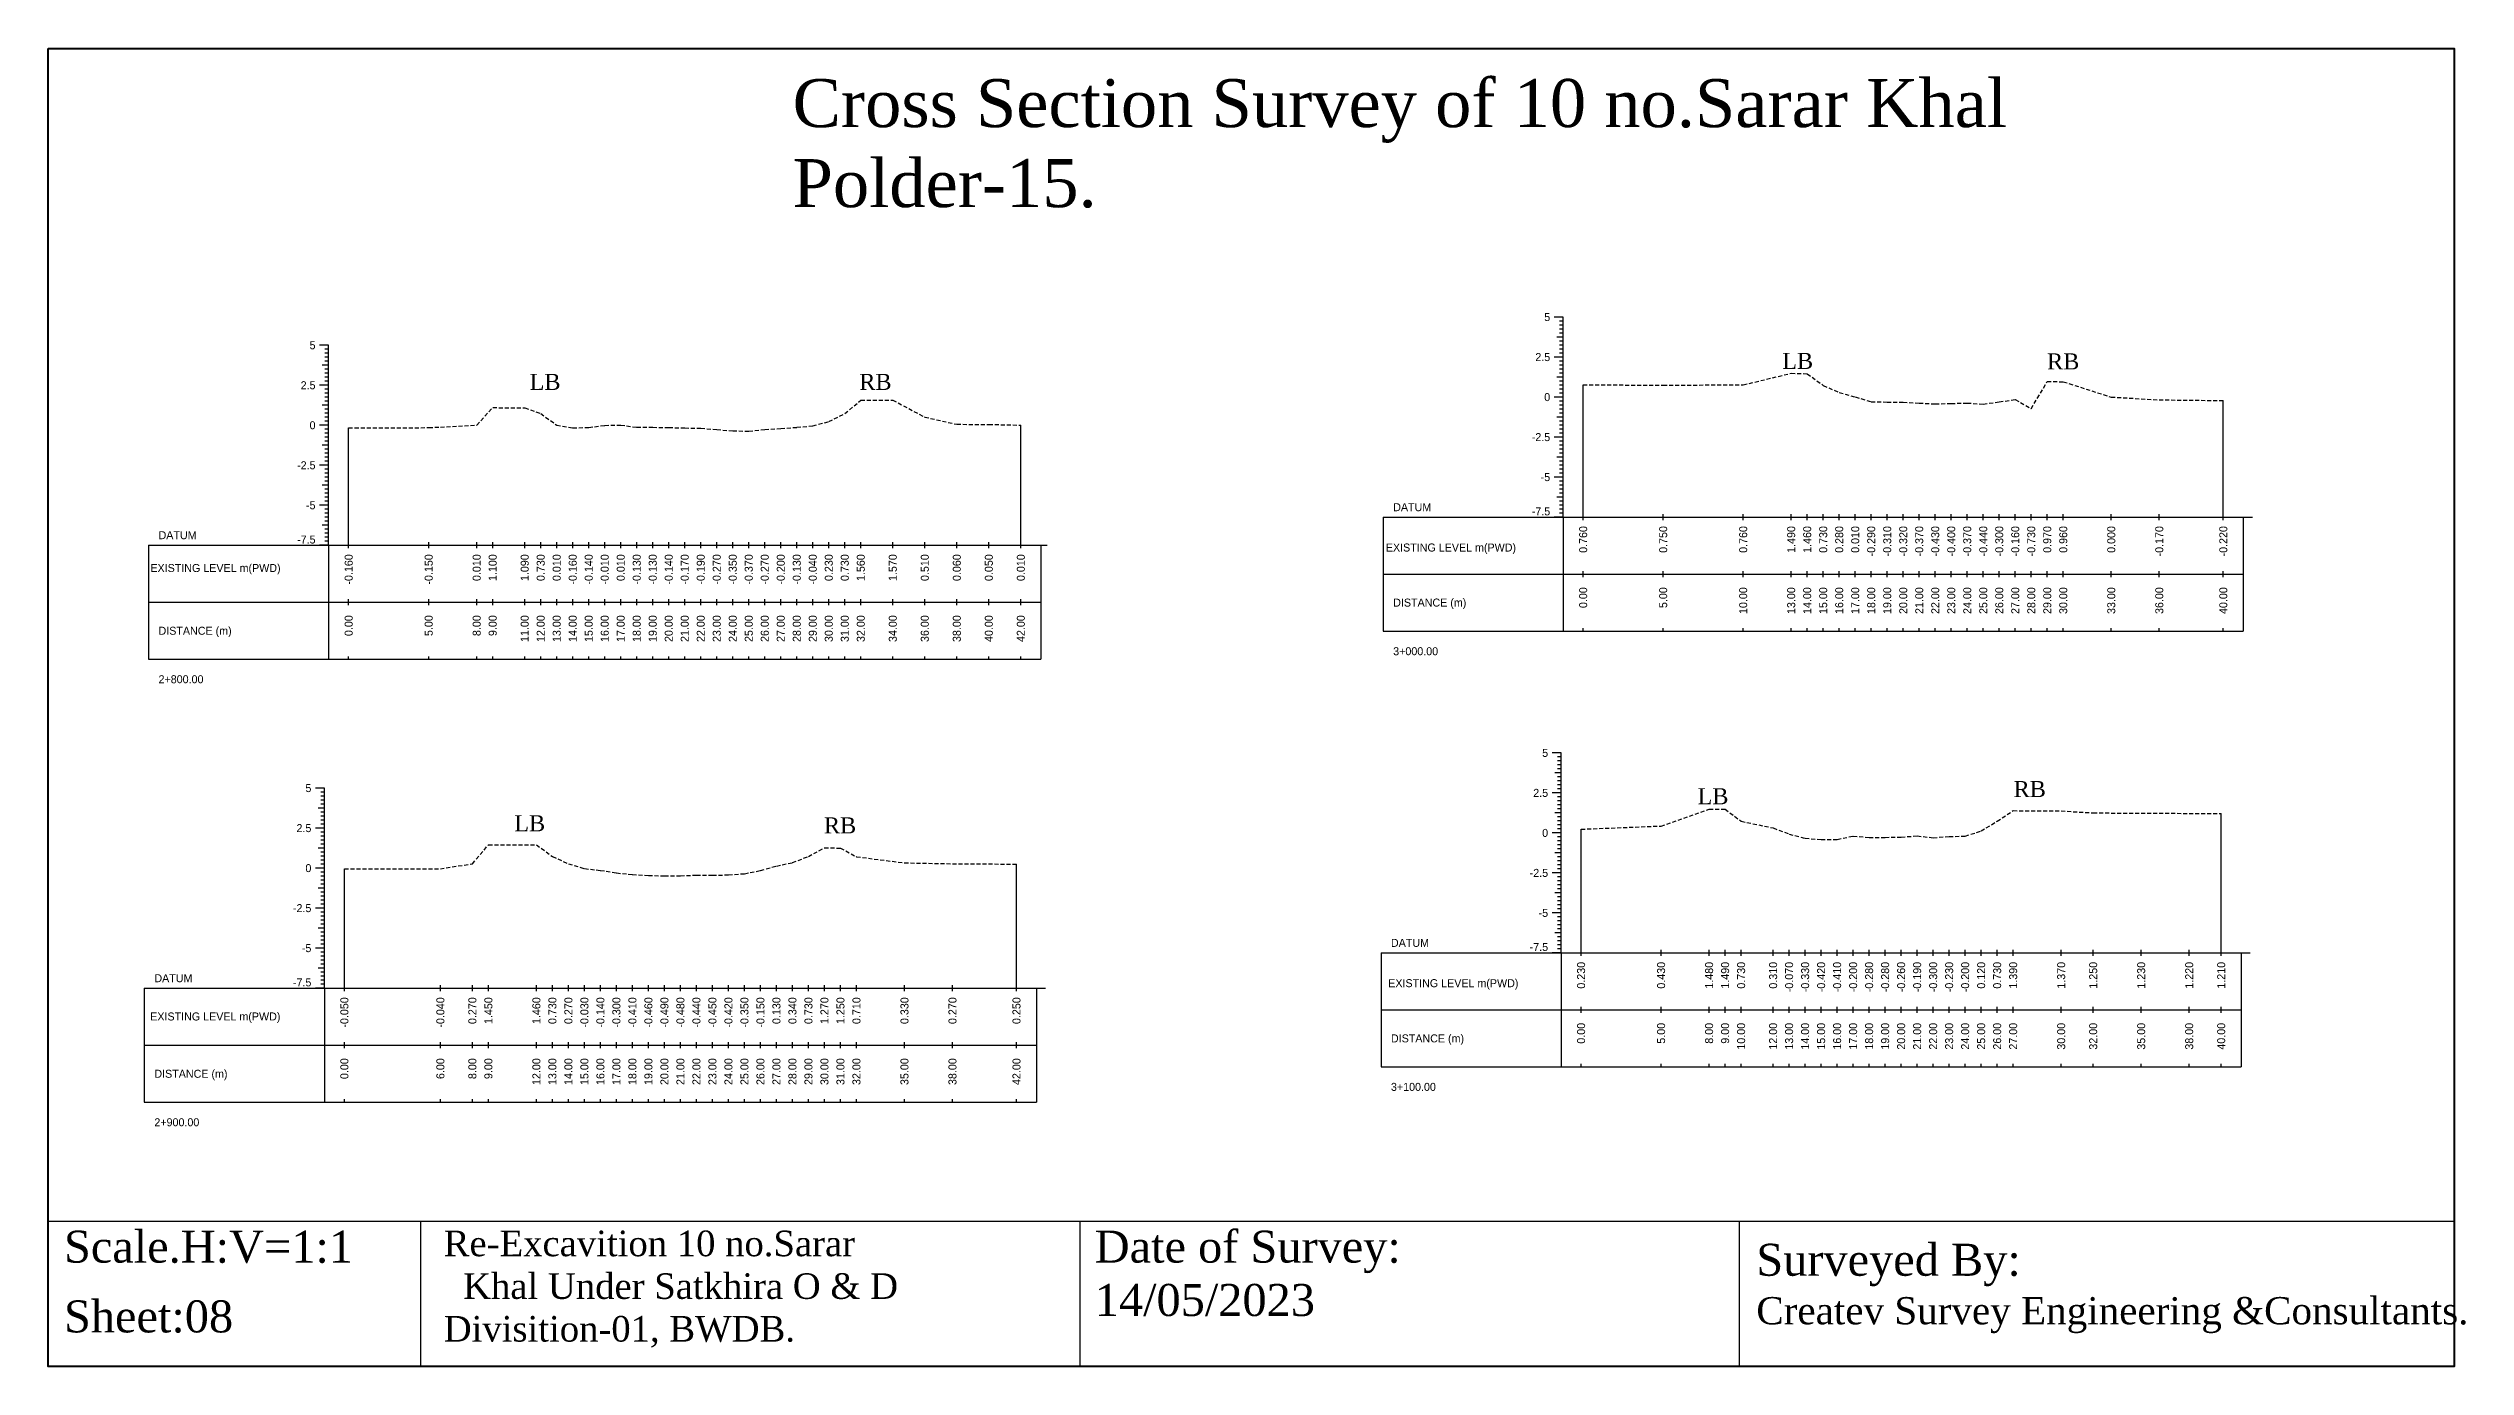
# Model space of a CAD drawing. Header units: inches. Extents: x 4752 to 6808, y -1487 to -426.
# Drawn here: x 5461.6 to 5612.7, y -1460.2 to -1377.9 of the extents above; entities that cross this region are included whole.
import ezdxf
from ezdxf.enums import TextEntityAlignment as Align

# ---------------------------------------------------------------- set-up
doc = ezdxf.new("R2010")
doc.units = ezdxf.units.IN
doc.header["$MEASUREMENT"] = 0
doc.linetypes.add('HIDDEN', pattern=[0.375, 0.25, -0.125])
doc.layers.add('CS_Drawing', color=7, linetype='Continuous')
doc.layers.add('GL', color=3, linetype='HIDDEN')
doc.styles.add('romans', font='romans.shx')

msp = doc.modelspace()

# ---------------------------------------------------------------- linework, layer by layer
at = {"color": 4, "lineweight": 40}
msp.add_lwpolyline([(5461.61, -1377.85), (5611.95, -1377.85), (5611.95, -1460.22), (5461.61, -1460.22)], close=True, dxfattribs=at)
for points in [[(5611.95, -1377.85), (5611.95, -1460.22)], [(5461.61, -1451.14), (5611.95, -1451.14)], [(5461.61, -1451.14), (5461.61, -1460.22)], [(5484.86, -1451.14), (5484.86, -1460.22)], [(5526.06, -1451.14), (5526.06, -1460.22)], [(5567.26, -1451.14), (5567.26, -1460.22)]]:
    msp.add_lwpolyline(points)
at = {"layer": 'CS_Drawing'}
for p, q in [((5556.27, -1394.64), (5555.71, -1394.64)), ((5556.27, -1394.64), (5555.88, -1394.64)), ((5556.27, -1394.64), (5556.05, -1394.64)), ((5556.27, -1394.89), (5556.05, -1394.89)), ((5556.27, -1395.14), (5556.05, -1395.14)), ((5556.27, -1395.39), (5556.05, -1395.39)), ((5556.27, -1395.64), (5556.05, -1395.64)), ((5556.27, -1407.14), (5556.27, -1394.64)), ((5479.13, -1396.4), (5478.56, -1396.4)), ((5479.13, -1396.4), (5478.73, -1396.4)), ((5479.13, -1396.4), (5478.9, -1396.4)), ((5479.13, -1396.65), (5478.9, -1396.65)), ((5479.13, -1396.9), (5478.9, -1396.9)), ((5479.13, -1397.15), (5478.9, -1397.15)), ((5479.13, -1408.9), (5479.13, -1396.4)), ((5556.27, -1397.14), (5555.71, -1397.14)), ((5556.27, -1395.89), (5555.88, -1395.89)), ((5556.27, -1397.14), (5555.88, -1397.14)), ((5556.27, -1395.89), (5556.05, -1395.89)), ((5556.27, -1396.14), (5556.05, -1396.14)), ((5556.27, -1396.39), (5556.05, -1396.39)), ((5556.27, -1396.64), (5556.05, -1396.64)), ((5556.27, -1396.89), (5556.05, -1396.89)), ((5556.27, -1397.14), (5556.05, -1397.14)), ((5479.13, -1397.65), (5478.73, -1397.65)), ((5479.13, -1397.4), (5478.9, -1397.4)), ((5479.13, -1397.65), (5478.9, -1397.65)), ((5479.13, -1397.9), (5478.9, -1397.9)), ((5479.13, -1398.15), (5478.9, -1398.15)), ((5479.13, -1398.4), (5478.9, -1398.4)), ((5479.13, -1398.65), (5478.9, -1398.65)), ((5556.27, -1398.39), (5555.88, -1398.39)), ((5556.27, -1397.39), (5556.05, -1397.39)), ((5556.27, -1397.64), (5556.05, -1397.64)), ((5556.27, -1397.89), (5556.05, -1397.89)), ((5556.27, -1398.14), (5556.05, -1398.14)), ((5556.27, -1398.39), (5556.05, -1398.39)), ((5556.27, -1398.64), (5556.05, -1398.64)), ((5479.13, -1398.9), (5478.56, -1398.9)), ((5479.13, -1398.9), (5478.73, -1398.9)), ((5479.13, -1400.15), (5478.73, -1400.15)), ((5479.13, -1398.9), (5478.9, -1398.9)), ((5479.13, -1399.15), (5478.9, -1399.15)), ((5479.13, -1399.4), (5478.9, -1399.4)), ((5479.13, -1399.65), (5478.9, -1399.65)), ((5479.13, -1399.9), (5478.9, -1399.9)), ((5479.13, -1400.15), (5478.9, -1400.15)), ((5556.27, -1399.64), (5555.71, -1399.64)), ((5556.27, -1399.64), (5555.88, -1399.64)), ((5556.27, -1398.89), (5556.05, -1398.89)), ((5556.27, -1399.14), (5556.05, -1399.14)), ((5556.27, -1399.39), (5556.05, -1399.39)), ((5556.27, -1399.64), (5556.05, -1399.64)), ((5556.27, -1399.89), (5556.05, -1399.89)), ((5556.27, -1400.14), (5556.05, -1400.14)), ((5557.52, -1407.14), (5557.52, -1398.88)), ((5597.52, -1407.14), (5597.52, -1399.86)), ((5479.13, -1401.4), (5478.56, -1401.4)), ((5479.13, -1401.4), (5478.73, -1401.4)), ((5479.13, -1400.4), (5478.9, -1400.4)), ((5479.13, -1400.65), (5478.9, -1400.65)), ((5479.13, -1400.9), (5478.9, -1400.9)), ((5479.13, -1401.15), (5478.9, -1401.15)), ((5479.13, -1401.4), (5478.9, -1401.4)), ((5479.13, -1401.65), (5478.9, -1401.65)), ((5480.38, -1408.9), (5480.38, -1401.56)), ((5522.38, -1408.9), (5522.38, -1401.39)), ((5556.27, -1400.89), (5555.88, -1400.89)), ((5556.27, -1400.39), (5556.05, -1400.39)), ((5556.27, -1400.64), (5556.05, -1400.64)), ((5556.27, -1400.89), (5556.05, -1400.89)), ((5556.27, -1401.14), (5556.05, -1401.14)), ((5556.27, -1401.39), (5556.05, -1401.39)), ((5556.27, -1401.64), (5556.05, -1401.64)), ((5479.13, -1402.65), (5478.73, -1402.65)), ((5479.13, -1401.9), (5478.9, -1401.9)), ((5479.13, -1402.15), (5478.9, -1402.15)), ((5479.13, -1402.4), (5478.9, -1402.4)), ((5479.13, -1402.65), (5478.9, -1402.65)), ((5479.13, -1402.9), (5478.9, -1402.9)), ((5479.13, -1403.15), (5478.9, -1403.15)), ((5556.27, -1402.14), (5555.71, -1402.14)), ((5556.27, -1402.14), (5555.88, -1402.14)), ((5556.27, -1401.89), (5556.05, -1401.89)), ((5556.27, -1402.14), (5556.05, -1402.14)), ((5556.27, -1402.39), (5556.05, -1402.39)), ((5556.27, -1402.64), (5556.05, -1402.64)), ((5556.27, -1402.89), (5556.05, -1402.89)), ((5556.27, -1403.14), (5556.05, -1403.14)), ((5479.13, -1403.9), (5478.56, -1403.9)), ((5479.13, -1403.9), (5478.73, -1403.9)), ((5479.13, -1403.4), (5478.9, -1403.4)), ((5479.13, -1403.65), (5478.9, -1403.65)), ((5479.13, -1403.9), (5478.9, -1403.9)), ((5479.13, -1404.15), (5478.9, -1404.15)), ((5479.13, -1404.4), (5478.9, -1404.4)), ((5479.13, -1404.65), (5478.9, -1404.65)), ((5556.27, -1404.64), (5555.71, -1404.64)), ((5556.27, -1403.39), (5555.88, -1403.39)), ((5556.27, -1404.64), (5555.88, -1404.64)), ((5556.27, -1403.39), (5556.05, -1403.39)), ((5556.27, -1403.64), (5556.05, -1403.64)), ((5556.27, -1403.89), (5556.05, -1403.89)), ((5556.27, -1404.14), (5556.05, -1404.14)), ((5556.27, -1404.39), (5556.05, -1404.39)), ((5556.27, -1404.64), (5556.05, -1404.64)), ((5479.13, -1405.15), (5478.73, -1405.15)), ((5479.13, -1404.9), (5478.9, -1404.9)), ((5479.13, -1405.15), (5478.9, -1405.15)), ((5479.13, -1405.4), (5478.9, -1405.4)), ((5479.13, -1405.65), (5478.9, -1405.65)), ((5479.13, -1405.9), (5478.9, -1405.9)), ((5479.13, -1406.15), (5478.9, -1406.15)), ((5556.27, -1405.89), (5555.88, -1405.89)), ((5556.27, -1404.89), (5556.05, -1404.89)), ((5556.27, -1405.14), (5556.05, -1405.14)), ((5556.27, -1405.39), (5556.05, -1405.39)), ((5556.27, -1405.64), (5556.05, -1405.64)), ((5556.27, -1405.89), (5556.05, -1405.89)), ((5556.27, -1406.14), (5556.05, -1406.14)), ((5479.13, -1406.4), (5478.56, -1406.4)), ((5479.13, -1406.4), (5478.73, -1406.4)), ((5479.13, -1407.65), (5478.73, -1407.65)), ((5479.13, -1406.4), (5478.9, -1406.4)), ((5479.13, -1406.65), (5478.9, -1406.65)), ((5479.13, -1406.9), (5478.9, -1406.9)), ((5479.13, -1407.15), (5478.9, -1407.15)), ((5479.13, -1407.4), (5478.9, -1407.4)), ((5479.13, -1407.65), (5478.9, -1407.65)), ((5545.02, -1407.14), (5556.27, -1407.14)), ((5545.02, -1407.14), (5545.02, -1414.27)), ((5556.27, -1407.14), (5555.71, -1407.14)), ((5556.27, -1407.14), (5555.88, -1407.14)), ((5556.27, -1406.39), (5556.05, -1406.39)), ((5556.27, -1406.64), (5556.05, -1406.64)), ((5556.27, -1406.89), (5556.05, -1406.89)), ((5556.27, -1407.14), (5556.05, -1407.14)), ((5556.27, -1407.14), (5598.77, -1407.14)), ((5556.27, -1407.14), (5556.27, -1414.27)), ((5557.52, -1407.33), (5557.52, -1406.95)), ((5562.52, -1407.33), (5562.52, -1406.95)), ((5567.52, -1407.33), (5567.52, -1406.95)), ((5570.52, -1407.33), (5570.52, -1406.95)), ((5571.52, -1407.33), (5571.52, -1406.95)), ((5572.52, -1407.33), (5572.52, -1406.95)), ((5573.52, -1407.33), (5573.52, -1406.95)), ((5574.52, -1407.33), (5574.52, -1406.95)), ((5575.52, -1407.33), (5575.52, -1406.95)), ((5576.52, -1407.33), (5576.52, -1406.95)), ((5577.52, -1407.33), (5577.52, -1406.95)), ((5578.52, -1407.33), (5578.52, -1406.95)), ((5579.52, -1407.33), (5579.52, -1406.95)), ((5580.52, -1407.33), (5580.52, -1406.95)), ((5581.52, -1407.33), (5581.52, -1406.95)), ((5582.52, -1407.33), (5582.52, -1406.95)), ((5583.52, -1407.33), (5583.52, -1406.95)), ((5584.52, -1407.33), (5584.52, -1406.95)), ((5585.52, -1407.33), (5585.52, -1406.95)), ((5586.52, -1407.33), (5586.52, -1406.95)), ((5587.52, -1407.33), (5587.52, -1406.95)), ((5590.52, -1407.33), (5590.52, -1406.95)), ((5593.52, -1407.33), (5593.52, -1406.95)), ((5597.52, -1407.33), (5597.52, -1406.95)), ((5598.77, -1407.14), (5599.34, -1407.14)), ((5598.77, -1407.14), (5599.17, -1407.14)), ((5598.77, -1407.14), (5599, -1407.14)), ((5598.77, -1407.14), (5598.77, -1414.27)), ((5467.88, -1408.9), (5479.13, -1408.9)), ((5467.88, -1408.9), (5467.88, -1416.02)), ((5479.13, -1408.9), (5478.56, -1408.9)), ((5479.13, -1408.9), (5478.73, -1408.9)), ((5479.13, -1407.9), (5478.9, -1407.9)), ((5479.13, -1408.15), (5478.9, -1408.15)), ((5479.13, -1408.4), (5478.9, -1408.4)), ((5479.13, -1408.65), (5478.9, -1408.65)), ((5479.13, -1408.9), (5478.9, -1408.9)), ((5479.13, -1408.9), (5523.63, -1408.9)), ((5479.13, -1408.9), (5479.13, -1416.02)), ((5480.38, -1409.09), (5480.38, -1408.71)), ((5485.38, -1409.09), (5485.38, -1408.71)), ((5488.38, -1409.09), (5488.38, -1408.71)), ((5489.38, -1409.09), (5489.38, -1408.71)), ((5491.38, -1409.09), (5491.38, -1408.71)), ((5492.38, -1409.09), (5492.38, -1408.71)), ((5493.38, -1409.09), (5493.38, -1408.71)), ((5494.38, -1409.09), (5494.38, -1408.71)), ((5495.38, -1409.09), (5495.38, -1408.71)), ((5496.38, -1409.09), (5496.38, -1408.71)), ((5497.38, -1409.09), (5497.38, -1408.71)), ((5498.38, -1409.09), (5498.38, -1408.71)), ((5499.38, -1409.09), (5499.38, -1408.71)), ((5500.38, -1409.09), (5500.38, -1408.71)), ((5501.38, -1409.09), (5501.38, -1408.71)), ((5502.38, -1409.09), (5502.38, -1408.71)), ((5503.38, -1409.09), (5503.38, -1408.71)), ((5504.38, -1409.09), (5504.38, -1408.71)), ((5505.38, -1409.09), (5505.38, -1408.71)), ((5506.38, -1409.09), (5506.38, -1408.71)), ((5507.38, -1409.09), (5507.38, -1408.71)), ((5508.38, -1409.09), (5508.38, -1408.71)), ((5509.38, -1409.09), (5509.38, -1408.71)), ((5510.38, -1409.09), (5510.38, -1408.71)), ((5511.38, -1409.09), (5511.38, -1408.71)), ((5512.38, -1409.09), (5512.38, -1408.71)), ((5514.38, -1409.09), (5514.38, -1408.71)), ((5516.38, -1409.09), (5516.38, -1408.71)), ((5518.38, -1409.09), (5518.38, -1408.71)), ((5520.38, -1409.09), (5520.38, -1408.71)), ((5522.38, -1409.09), (5522.38, -1408.71)), ((5523.63, -1408.9), (5524.02, -1408.9)), ((5523.63, -1408.9), (5523.85, -1408.9)), ((5523.63, -1408.9), (5523.63, -1416.02)), ((5545.02, -1410.7), (5556.27, -1410.7)), ((5556.27, -1410.7), (5598.77, -1410.7)), ((5556.27, -1410.7), (5598.77, -1410.7)), ((5557.52, -1410.89), (5557.52, -1410.52)), ((5562.52, -1410.89), (5562.52, -1410.52)), ((5567.52, -1410.89), (5567.52, -1410.52)), ((5570.52, -1410.89), (5570.52, -1410.52)), ((5571.52, -1410.89), (5571.52, -1410.52)), ((5572.52, -1410.89), (5572.52, -1410.52)), ((5573.52, -1410.89), (5573.52, -1410.52)), ((5574.52, -1410.89), (5574.52, -1410.52)), ((5575.52, -1410.89), (5575.52, -1410.52)), ((5576.52, -1410.89), (5576.52, -1410.52)), ((5577.52, -1410.89), (5577.52, -1410.52)), ((5578.52, -1410.89), (5578.52, -1410.52)), ((5579.52, -1410.89), (5579.52, -1410.52)), ((5580.52, -1410.89), (5580.52, -1410.52)), ((5581.52, -1410.89), (5581.52, -1410.52)), ((5582.52, -1410.89), (5582.52, -1410.52)), ((5583.52, -1410.89), (5583.52, -1410.52)), ((5584.52, -1410.89), (5584.52, -1410.52)), ((5585.52, -1410.89), (5585.52, -1410.52)), ((5586.52, -1410.89), (5586.52, -1410.52)), ((5587.52, -1410.89), (5587.52, -1410.52)), ((5590.52, -1410.89), (5590.52, -1410.52)), ((5593.52, -1410.89), (5593.52, -1410.52)), ((5597.52, -1410.89), (5597.52, -1410.52)), ((5480.38, -1412.65), (5480.38, -1412.27)), ((5485.38, -1412.65), (5485.38, -1412.27)), ((5488.38, -1412.65), (5488.38, -1412.27)), ((5489.38, -1412.65), (5489.38, -1412.27)), ((5491.38, -1412.65), (5491.38, -1412.27)), ((5492.38, -1412.65), (5492.38, -1412.27)), ((5493.38, -1412.65), (5493.38, -1412.27)), ((5494.38, -1412.65), (5494.38, -1412.27)), ((5495.38, -1412.65), (5495.38, -1412.27)), ((5496.38, -1412.65), (5496.38, -1412.27)), ((5497.38, -1412.65), (5497.38, -1412.27)), ((5498.38, -1412.65), (5498.38, -1412.27)), ((5499.38, -1412.65), (5499.38, -1412.27)), ((5500.38, -1412.65), (5500.38, -1412.27)), ((5501.38, -1412.65), (5501.38, -1412.27)), ((5502.38, -1412.65), (5502.38, -1412.27)), ((5503.38, -1412.65), (5503.38, -1412.27)), ((5504.38, -1412.65), (5504.38, -1412.27)), ((5505.38, -1412.65), (5505.38, -1412.27)), ((5506.38, -1412.65), (5506.38, -1412.27)), ((5507.38, -1412.65), (5507.38, -1412.27)), ((5508.38, -1412.65), (5508.38, -1412.27)), ((5509.38, -1412.65), (5509.38, -1412.27)), ((5510.38, -1412.65), (5510.38, -1412.27)), ((5511.38, -1412.65), (5511.38, -1412.27)), ((5512.38, -1412.65), (5512.38, -1412.27)), ((5514.38, -1412.65), (5514.38, -1412.27)), ((5516.38, -1412.65), (5516.38, -1412.27)), ((5518.38, -1412.65), (5518.38, -1412.27)), ((5520.38, -1412.65), (5520.38, -1412.27)), ((5522.38, -1412.65), (5522.38, -1412.27)), ((5467.88, -1412.46), (5479.13, -1412.46)), ((5479.13, -1412.46), (5523.63, -1412.46)), ((5479.13, -1412.46), (5523.63, -1412.46)), ((5545.02, -1414.27), (5556.27, -1414.27)), ((5556.27, -1414.27), (5598.77, -1414.27)), ((5557.52, -1414.27), (5557.52, -1414.08)), ((5562.52, -1414.27), (5562.52, -1414.08)), ((5567.52, -1414.27), (5567.52, -1414.08)), ((5570.52, -1414.27), (5570.52, -1414.08)), ((5571.52, -1414.27), (5571.52, -1414.08)), ((5572.52, -1414.27), (5572.52, -1414.08)), ((5573.52, -1414.27), (5573.52, -1414.08)), ((5574.52, -1414.27), (5574.52, -1414.08)), ((5575.52, -1414.27), (5575.52, -1414.08)), ((5576.52, -1414.27), (5576.52, -1414.08)), ((5577.52, -1414.27), (5577.52, -1414.08)), ((5578.52, -1414.27), (5578.52, -1414.08)), ((5579.52, -1414.27), (5579.52, -1414.08)), ((5580.52, -1414.27), (5580.52, -1414.08)), ((5581.52, -1414.27), (5581.52, -1414.08)), ((5582.52, -1414.27), (5582.52, -1414.08)), ((5583.52, -1414.27), (5583.52, -1414.08)), ((5584.52, -1414.27), (5584.52, -1414.08)), ((5585.52, -1414.27), (5585.52, -1414.08)), ((5586.52, -1414.27), (5586.52, -1414.08)), ((5587.52, -1414.27), (5587.52, -1414.08)), ((5590.52, -1414.27), (5590.52, -1414.08)), ((5593.52, -1414.27), (5593.52, -1414.08)), ((5597.52, -1414.27), (5597.52, -1414.08)), ((5467.88, -1416.02), (5479.13, -1416.02)), ((5479.13, -1416.02), (5523.63, -1416.02)), ((5480.38, -1416.02), (5480.38, -1415.84)), ((5485.38, -1416.02), (5485.38, -1415.84)), ((5488.38, -1416.02), (5488.38, -1415.84)), ((5489.38, -1416.02), (5489.38, -1415.84)), ((5491.38, -1416.02), (5491.38, -1415.84)), ((5492.38, -1416.02), (5492.38, -1415.84)), ((5493.38, -1416.02), (5493.38, -1415.84)), ((5494.38, -1416.02), (5494.38, -1415.84)), ((5495.38, -1416.02), (5495.38, -1415.84)), ((5496.38, -1416.02), (5496.38, -1415.84)), ((5497.38, -1416.02), (5497.38, -1415.84)), ((5498.38, -1416.02), (5498.38, -1415.84)), ((5499.38, -1416.02), (5499.38, -1415.84)), ((5500.38, -1416.02), (5500.38, -1415.84)), ((5501.38, -1416.02), (5501.38, -1415.84)), ((5502.38, -1416.02), (5502.38, -1415.84)), ((5503.38, -1416.02), (5503.38, -1415.84)), ((5504.38, -1416.02), (5504.38, -1415.84)), ((5505.38, -1416.02), (5505.38, -1415.84)), ((5506.38, -1416.02), (5506.38, -1415.84)), ((5507.38, -1416.02), (5507.38, -1415.84)), ((5508.38, -1416.02), (5508.38, -1415.84)), ((5509.38, -1416.02), (5509.38, -1415.84)), ((5510.38, -1416.02), (5510.38, -1415.84)), ((5511.38, -1416.02), (5511.38, -1415.84)), ((5512.38, -1416.02), (5512.38, -1415.84)), ((5514.38, -1416.02), (5514.38, -1415.84)), ((5516.38, -1416.02), (5516.38, -1415.84)), ((5518.38, -1416.02), (5518.38, -1415.84)), ((5520.38, -1416.02), (5520.38, -1415.84)), ((5522.38, -1416.02), (5522.38, -1415.84)), ((5556.14, -1421.87), (5555.58, -1421.87)), ((5556.14, -1421.87), (5555.75, -1421.87)), ((5556.14, -1421.87), (5555.91, -1421.87)), ((5556.14, -1422.12), (5555.91, -1422.12)), ((5556.14, -1422.37), (5555.91, -1422.37)), ((5556.14, -1422.62), (5555.91, -1422.62)), ((5556.14, -1422.87), (5555.91, -1422.87)), ((5556.14, -1434.37), (5556.14, -1421.87)), ((5478.86, -1424.07), (5478.3, -1424.07)), ((5478.86, -1424.07), (5478.47, -1424.07)), ((5478.86, -1424.07), (5478.64, -1424.07)), ((5478.86, -1424.32), (5478.64, -1424.32)), ((5478.86, -1436.57), (5478.86, -1424.07)), ((5556.14, -1424.37), (5555.58, -1424.37)), ((5556.14, -1423.12), (5555.75, -1423.12)), ((5556.14, -1424.37), (5555.75, -1424.37)), ((5556.14, -1423.12), (5555.91, -1423.12)), ((5556.14, -1423.37), (5555.91, -1423.37)), ((5556.14, -1423.62), (5555.91, -1423.62)), ((5556.14, -1423.87), (5555.91, -1423.87)), ((5556.14, -1424.12), (5555.91, -1424.12)), ((5556.14, -1424.37), (5555.91, -1424.37)), ((5478.86, -1425.32), (5478.47, -1425.32)), ((5478.86, -1424.57), (5478.64, -1424.57)), ((5478.86, -1424.82), (5478.64, -1424.82)), ((5478.86, -1425.07), (5478.64, -1425.07)), ((5478.86, -1425.32), (5478.64, -1425.32)), ((5478.86, -1425.57), (5478.64, -1425.57)), ((5478.86, -1425.82), (5478.64, -1425.82)), ((5556.14, -1425.62), (5555.75, -1425.62)), ((5556.14, -1424.62), (5555.91, -1424.62)), ((5556.14, -1424.87), (5555.91, -1424.87)), ((5556.14, -1425.12), (5555.91, -1425.12)), ((5556.14, -1425.37), (5555.91, -1425.37)), ((5556.14, -1425.62), (5555.91, -1425.62)), ((5556.14, -1425.87), (5555.91, -1425.87)), ((5597.39, -1434.37), (5597.39, -1425.66)), ((5478.86, -1426.57), (5478.3, -1426.57)), ((5478.86, -1426.57), (5478.47, -1426.57)), ((5478.86, -1426.07), (5478.64, -1426.07)), ((5478.86, -1426.32), (5478.64, -1426.32)), ((5478.86, -1426.57), (5478.64, -1426.57)), ((5478.86, -1426.82), (5478.64, -1426.82)), ((5478.86, -1427.07), (5478.64, -1427.07)), ((5478.86, -1427.32), (5478.64, -1427.32)), ((5556.14, -1426.87), (5555.58, -1426.87)), ((5556.14, -1426.87), (5555.75, -1426.87)), ((5556.14, -1426.12), (5555.91, -1426.12)), ((5556.14, -1426.37), (5555.91, -1426.37)), ((5556.14, -1426.62), (5555.91, -1426.62)), ((5556.14, -1426.87), (5555.91, -1426.87)), ((5556.14, -1427.12), (5555.91, -1427.12)), ((5556.14, -1427.37), (5555.91, -1427.37)), ((5557.39, -1434.37), (5557.39, -1426.64)), ((5478.86, -1427.82), (5478.47, -1427.82)), ((5478.86, -1427.57), (5478.64, -1427.57)), ((5478.86, -1427.82), (5478.64, -1427.82)), ((5478.86, -1428.07), (5478.64, -1428.07)), ((5478.86, -1428.32), (5478.64, -1428.32)), ((5478.86, -1428.57), (5478.64, -1428.57)), ((5478.86, -1428.82), (5478.64, -1428.82)), ((5522.11, -1436.57), (5522.11, -1428.82)), ((5556.14, -1428.12), (5555.75, -1428.12)), ((5556.14, -1427.62), (5555.91, -1427.62)), ((5556.14, -1427.87), (5555.91, -1427.87)), ((5556.14, -1428.12), (5555.91, -1428.12)), ((5556.14, -1428.37), (5555.91, -1428.37)), ((5556.14, -1428.62), (5555.91, -1428.62)), ((5556.14, -1428.87), (5555.91, -1428.87)), ((5478.86, -1429.07), (5478.3, -1429.07)), ((5478.86, -1429.07), (5478.47, -1429.07)), ((5478.86, -1430.32), (5478.47, -1430.32)), ((5478.86, -1429.07), (5478.64, -1429.07)), ((5478.86, -1429.32), (5478.64, -1429.32)), ((5478.86, -1429.57), (5478.64, -1429.57)), ((5478.86, -1429.82), (5478.64, -1429.82)), ((5478.86, -1430.07), (5478.64, -1430.07)), ((5478.86, -1430.32), (5478.64, -1430.32)), ((5480.11, -1436.57), (5480.11, -1429.12)), ((5556.14, -1429.37), (5555.58, -1429.37)), ((5556.14, -1429.37), (5555.75, -1429.37)), ((5556.14, -1429.12), (5555.91, -1429.12)), ((5556.14, -1429.37), (5555.91, -1429.37)), ((5556.14, -1429.62), (5555.91, -1429.62)), ((5556.14, -1429.87), (5555.91, -1429.87)), ((5556.14, -1430.12), (5555.91, -1430.12)), ((5556.14, -1430.37), (5555.91, -1430.37)), ((5478.86, -1431.57), (5478.3, -1431.57)), ((5478.86, -1431.57), (5478.47, -1431.57)), ((5478.86, -1430.57), (5478.64, -1430.57)), ((5478.86, -1430.82), (5478.64, -1430.82)), ((5478.86, -1431.07), (5478.64, -1431.07)), ((5478.86, -1431.32), (5478.64, -1431.32)), ((5478.86, -1431.57), (5478.64, -1431.57)), ((5478.86, -1431.82), (5478.64, -1431.82)), ((5556.14, -1431.87), (5555.58, -1431.87)), ((5556.14, -1430.62), (5555.75, -1430.62)), ((5556.14, -1431.87), (5555.75, -1431.87)), ((5556.14, -1430.62), (5555.91, -1430.62)), ((5556.14, -1430.87), (5555.91, -1430.87)), ((5556.14, -1431.12), (5555.91, -1431.12)), ((5556.14, -1431.37), (5555.91, -1431.37)), ((5556.14, -1431.62), (5555.91, -1431.62)), ((5556.14, -1431.87), (5555.91, -1431.87)), ((5478.86, -1432.82), (5478.47, -1432.82)), ((5478.86, -1432.07), (5478.64, -1432.07)), ((5478.86, -1432.32), (5478.64, -1432.32)), ((5478.86, -1432.57), (5478.64, -1432.57)), ((5478.86, -1432.82), (5478.64, -1432.82)), ((5478.86, -1433.07), (5478.64, -1433.07)), ((5478.86, -1433.32), (5478.64, -1433.32)), ((5556.14, -1433.12), (5555.75, -1433.12)), ((5556.14, -1432.12), (5555.91, -1432.12)), ((5556.14, -1432.37), (5555.91, -1432.37)), ((5556.14, -1432.62), (5555.91, -1432.62)), ((5556.14, -1432.87), (5555.91, -1432.87)), ((5556.14, -1433.12), (5555.91, -1433.12)), ((5556.14, -1433.37), (5555.91, -1433.37)), ((5478.86, -1434.07), (5478.3, -1434.07)), ((5478.86, -1434.07), (5478.47, -1434.07)), ((5478.86, -1433.57), (5478.64, -1433.57)), ((5478.86, -1433.82), (5478.64, -1433.82)), ((5478.86, -1434.07), (5478.64, -1434.07)), ((5478.86, -1434.32), (5478.64, -1434.32)), ((5478.86, -1434.57), (5478.64, -1434.57)), ((5478.86, -1434.82), (5478.64, -1434.82)), ((5544.89, -1434.37), (5556.14, -1434.37)), ((5544.89, -1434.37), (5544.89, -1441.49)), ((5556.14, -1434.37), (5555.58, -1434.37)), ((5556.14, -1434.37), (5555.75, -1434.37)), ((5556.14, -1433.62), (5555.91, -1433.62)), ((5556.14, -1433.87), (5555.91, -1433.87)), ((5556.14, -1434.12), (5555.91, -1434.12)), ((5556.14, -1434.37), (5555.91, -1434.37)), ((5556.14, -1434.37), (5598.64, -1434.37)), ((5556.14, -1434.37), (5556.14, -1441.49)), ((5557.39, -1434.55), (5557.39, -1434.18)), ((5562.39, -1434.55), (5562.39, -1434.18)), ((5565.39, -1434.55), (5565.39, -1434.18)), ((5566.39, -1434.55), (5566.39, -1434.18)), ((5567.39, -1434.55), (5567.39, -1434.18)), ((5569.39, -1434.55), (5569.39, -1434.18)), ((5570.39, -1434.55), (5570.39, -1434.18)), ((5571.39, -1434.55), (5571.39, -1434.18)), ((5572.39, -1434.55), (5572.39, -1434.18)), ((5573.39, -1434.55), (5573.39, -1434.18)), ((5574.39, -1434.55), (5574.39, -1434.18)), ((5575.39, -1434.55), (5575.39, -1434.18)), ((5576.39, -1434.55), (5576.39, -1434.18)), ((5577.39, -1434.55), (5577.39, -1434.18)), ((5578.39, -1434.55), (5578.39, -1434.18)), ((5579.39, -1434.55), (5579.39, -1434.18)), ((5580.39, -1434.55), (5580.39, -1434.18)), ((5581.39, -1434.55), (5581.39, -1434.18)), ((5582.39, -1434.55), (5582.39, -1434.18)), ((5583.39, -1434.55), (5583.39, -1434.18)), ((5584.39, -1434.55), (5584.39, -1434.18)), ((5587.39, -1434.55), (5587.39, -1434.18)), ((5589.39, -1434.55), (5589.39, -1434.18)), ((5592.39, -1434.55), (5592.39, -1434.18)), ((5595.39, -1434.55), (5595.39, -1434.18)), ((5597.39, -1434.55), (5597.39, -1434.18)), ((5598.64, -1434.37), (5599.2, -1434.37)), ((5598.64, -1434.37), (5599.03, -1434.37)), ((5598.64, -1434.37), (5598.86, -1434.37)), ((5598.64, -1434.37), (5598.64, -1441.49)), ((5478.86, -1435.32), (5478.47, -1435.32)), ((5478.86, -1435.07), (5478.64, -1435.07)), ((5478.86, -1435.32), (5478.64, -1435.32)), ((5478.86, -1435.57), (5478.64, -1435.57)), ((5478.86, -1435.82), (5478.64, -1435.82)), ((5478.86, -1436.07), (5478.64, -1436.07)), ((5478.86, -1436.32), (5478.64, -1436.32)), ((5480.11, -1436.76), (5480.11, -1436.39)), ((5486.11, -1436.76), (5486.11, -1436.39)), ((5488.11, -1436.76), (5488.11, -1436.39)), ((5489.11, -1436.76), (5489.11, -1436.39)), ((5492.11, -1436.76), (5492.11, -1436.39)), ((5493.11, -1436.76), (5493.11, -1436.39)), ((5494.11, -1436.76), (5494.11, -1436.39)), ((5495.11, -1436.76), (5495.11, -1436.39)), ((5496.11, -1436.76), (5496.11, -1436.39)), ((5497.11, -1436.76), (5497.11, -1436.39)), ((5498.11, -1436.76), (5498.11, -1436.39)), ((5499.11, -1436.76), (5499.11, -1436.39)), ((5500.11, -1436.76), (5500.11, -1436.39)), ((5501.11, -1436.76), (5501.11, -1436.39)), ((5502.11, -1436.76), (5502.11, -1436.39)), ((5503.11, -1436.76), (5503.11, -1436.39)), ((5504.11, -1436.76), (5504.11, -1436.39)), ((5505.11, -1436.76), (5505.11, -1436.39)), ((5506.11, -1436.76), (5506.11, -1436.39)), ((5507.11, -1436.76), (5507.11, -1436.39)), ((5508.11, -1436.76), (5508.11, -1436.39)), ((5509.11, -1436.76), (5509.11, -1436.39)), ((5510.11, -1436.76), (5510.11, -1436.39)), ((5511.11, -1436.76), (5511.11, -1436.39)), ((5512.11, -1436.76), (5512.11, -1436.39)), ((5515.11, -1436.76), (5515.11, -1436.39)), ((5518.11, -1436.76), (5518.11, -1436.39)), ((5522.11, -1436.76), (5522.11, -1436.39)), ((5467.61, -1436.57), (5478.86, -1436.57)), ((5467.61, -1436.57), (5467.61, -1443.7)), ((5478.86, -1436.57), (5478.3, -1436.57)), ((5478.86, -1436.57), (5478.47, -1436.57)), ((5478.86, -1436.57), (5478.64, -1436.57)), ((5478.86, -1436.57), (5523.36, -1436.57)), ((5478.86, -1436.57), (5478.86, -1443.7)), ((5523.36, -1436.57), (5523.92, -1436.57)), ((5523.36, -1436.57), (5523.76, -1436.57)), ((5523.36, -1436.57), (5523.59, -1436.57)), ((5523.36, -1436.57), (5523.36, -1443.7)), ((5544.89, -1437.93), (5556.14, -1437.93)), ((5556.14, -1437.93), (5598.64, -1437.93)), ((5556.14, -1437.93), (5598.64, -1437.93)), ((5557.39, -1438.12), (5557.39, -1437.74)), ((5562.39, -1438.12), (5562.39, -1437.74)), ((5565.39, -1438.12), (5565.39, -1437.74)), ((5566.39, -1438.12), (5566.39, -1437.74)), ((5567.39, -1438.12), (5567.39, -1437.74)), ((5569.39, -1438.12), (5569.39, -1437.74)), ((5570.39, -1438.12), (5570.39, -1437.74)), ((5571.39, -1438.12), (5571.39, -1437.74)), ((5572.39, -1438.12), (5572.39, -1437.74)), ((5573.39, -1438.12), (5573.39, -1437.74)), ((5574.39, -1438.12), (5574.39, -1437.74)), ((5575.39, -1438.12), (5575.39, -1437.74)), ((5576.39, -1438.12), (5576.39, -1437.74)), ((5577.39, -1438.12), (5577.39, -1437.74)), ((5578.39, -1438.12), (5578.39, -1437.74)), ((5579.39, -1438.12), (5579.39, -1437.74)), ((5580.39, -1438.12), (5580.39, -1437.74)), ((5581.39, -1438.12), (5581.39, -1437.74)), ((5582.39, -1438.12), (5582.39, -1437.74)), ((5583.39, -1438.12), (5583.39, -1437.74)), ((5584.39, -1438.12), (5584.39, -1437.74)), ((5587.39, -1438.12), (5587.39, -1437.74)), ((5589.39, -1438.12), (5589.39, -1437.74)), ((5592.39, -1438.12), (5592.39, -1437.74)), ((5595.39, -1438.12), (5595.39, -1437.74)), ((5597.39, -1438.12), (5597.39, -1437.74)), ((5467.61, -1440.14), (5478.86, -1440.14)), ((5478.86, -1440.14), (5523.36, -1440.14)), ((5478.86, -1440.14), (5523.36, -1440.14)), ((5480.11, -1440.32), (5480.11, -1439.95)), ((5486.11, -1440.32), (5486.11, -1439.95)), ((5488.11, -1440.32), (5488.11, -1439.95)), ((5489.11, -1440.32), (5489.11, -1439.95)), ((5492.11, -1440.32), (5492.11, -1439.95)), ((5493.11, -1440.32), (5493.11, -1439.95)), ((5494.11, -1440.32), (5494.11, -1439.95)), ((5495.11, -1440.32), (5495.11, -1439.95)), ((5496.11, -1440.32), (5496.11, -1439.95)), ((5497.11, -1440.32), (5497.11, -1439.95)), ((5498.11, -1440.32), (5498.11, -1439.95)), ((5499.11, -1440.32), (5499.11, -1439.95)), ((5500.11, -1440.32), (5500.11, -1439.95)), ((5501.11, -1440.32), (5501.11, -1439.95)), ((5502.11, -1440.32), (5502.11, -1439.95)), ((5503.11, -1440.32), (5503.11, -1439.95)), ((5504.11, -1440.32), (5504.11, -1439.95)), ((5505.11, -1440.32), (5505.11, -1439.95)), ((5506.11, -1440.32), (5506.11, -1439.95)), ((5507.11, -1440.32), (5507.11, -1439.95)), ((5508.11, -1440.32), (5508.11, -1439.95)), ((5509.11, -1440.32), (5509.11, -1439.95)), ((5510.11, -1440.32), (5510.11, -1439.95)), ((5511.11, -1440.32), (5511.11, -1439.95)), ((5512.11, -1440.32), (5512.11, -1439.95)), ((5515.11, -1440.32), (5515.11, -1439.95)), ((5518.11, -1440.32), (5518.11, -1439.95)), ((5522.11, -1440.32), (5522.11, -1439.95)), ((5544.89, -1441.49), (5556.14, -1441.49)), ((5556.14, -1441.49), (5598.64, -1441.49)), ((5557.39, -1441.49), (5557.39, -1441.3)), ((5562.39, -1441.49), (5562.39, -1441.3)), ((5565.39, -1441.49), (5565.39, -1441.3)), ((5566.39, -1441.49), (5566.39, -1441.3)), ((5567.39, -1441.49), (5567.39, -1441.3)), ((5569.39, -1441.49), (5569.39, -1441.3)), ((5570.39, -1441.49), (5570.39, -1441.3)), ((5571.39, -1441.49), (5571.39, -1441.3)), ((5572.39, -1441.49), (5572.39, -1441.3)), ((5573.39, -1441.49), (5573.39, -1441.3)), ((5574.39, -1441.49), (5574.39, -1441.3)), ((5575.39, -1441.49), (5575.39, -1441.3)), ((5576.39, -1441.49), (5576.39, -1441.3)), ((5577.39, -1441.49), (5577.39, -1441.3)), ((5578.39, -1441.49), (5578.39, -1441.3)), ((5579.39, -1441.49), (5579.39, -1441.3)), ((5580.39, -1441.49), (5580.39, -1441.3)), ((5581.39, -1441.49), (5581.39, -1441.3)), ((5582.39, -1441.49), (5582.39, -1441.3)), ((5583.39, -1441.49), (5583.39, -1441.3)), ((5584.39, -1441.49), (5584.39, -1441.3)), ((5587.39, -1441.49), (5587.39, -1441.3)), ((5589.39, -1441.49), (5589.39, -1441.3)), ((5592.39, -1441.49), (5592.39, -1441.3)), ((5595.39, -1441.49), (5595.39, -1441.3)), ((5597.39, -1441.49), (5597.39, -1441.3)), ((5467.61, -1443.7), (5478.86, -1443.7)), ((5478.86, -1443.7), (5523.36, -1443.7)), ((5480.11, -1443.7), (5480.11, -1443.51)), ((5486.11, -1443.7), (5486.11, -1443.51)), ((5488.11, -1443.7), (5488.11, -1443.51)), ((5489.11, -1443.7), (5489.11, -1443.51)), ((5492.11, -1443.7), (5492.11, -1443.51)), ((5493.11, -1443.7), (5493.11, -1443.51)), ((5494.11, -1443.7), (5494.11, -1443.51)), ((5495.11, -1443.7), (5495.11, -1443.51)), ((5496.11, -1443.7), (5496.11, -1443.51)), ((5497.11, -1443.7), (5497.11, -1443.51)), ((5498.11, -1443.7), (5498.11, -1443.51)), ((5499.11, -1443.7), (5499.11, -1443.51)), ((5500.11, -1443.7), (5500.11, -1443.51)), ((5501.11, -1443.7), (5501.11, -1443.51)), ((5502.11, -1443.7), (5502.11, -1443.51)), ((5503.11, -1443.7), (5503.11, -1443.51)), ((5504.11, -1443.7), (5504.11, -1443.51)), ((5505.11, -1443.7), (5505.11, -1443.51)), ((5506.11, -1443.7), (5506.11, -1443.51)), ((5507.11, -1443.7), (5507.11, -1443.51)), ((5508.11, -1443.7), (5508.11, -1443.51)), ((5509.11, -1443.7), (5509.11, -1443.51)), ((5510.11, -1443.7), (5510.11, -1443.51)), ((5511.11, -1443.7), (5511.11, -1443.51)), ((5512.11, -1443.7), (5512.11, -1443.51)), ((5515.11, -1443.7), (5515.11, -1443.51)), ((5518.11, -1443.7), (5518.11, -1443.51)), ((5522.11, -1443.7), (5522.11, -1443.51))]:
    msp.add_line(p, q, dxfattribs=at)
at = {"layer": 'GL'}
for points in [[(5557.52, -1398.88), (5562.52, -1398.89), (5567.52, -1398.88), (5570.52, -1398.15), (5571.52, -1398.18), (5572.52, -1398.91), (5573.52, -1399.36), (5574.52, -1399.63), (5575.52, -1399.93), (5576.52, -1399.95), (5577.52, -1399.96), (5578.52, -1400.01), (5579.52, -1400.07), (5580.52, -1400.04), (5581.52, -1400.01), (5582.52, -1400.08), (5583.52, -1399.94), (5584.52, -1399.8), (5585.52, -1400.37), (5586.52, -1398.67), (5587.52, -1398.68), (5590.52, -1399.64), (5593.52, -1399.81), (5597.52, -1399.86)], [(5480.38, -1401.56), (5485.38, -1401.55), (5488.38, -1401.39), (5489.38, -1400.3), (5491.38, -1400.31), (5492.38, -1400.67), (5493.38, -1401.39), (5494.38, -1401.56), (5495.38, -1401.54), (5496.38, -1401.41), (5497.38, -1401.39), (5498.38, -1401.53), (5499.38, -1401.53), (5500.38, -1401.54), (5501.38, -1401.57), (5502.38, -1401.59), (5503.38, -1401.67), (5504.38, -1401.75), (5505.38, -1401.77), (5506.38, -1401.67), (5507.38, -1401.6), (5508.38, -1401.53), (5509.38, -1401.44), (5510.38, -1401.17), (5511.38, -1400.67), (5512.38, -1399.84), (5514.38, -1399.83), (5516.38, -1400.89), (5518.38, -1401.34), (5520.38, -1401.35), (5522.38, -1401.39)], [(5557.39, -1426.64), (5557.39, -1426.64), (5562.39, -1426.44), (5565.39, -1425.39), (5566.39, -1425.38), (5567.39, -1426.14), (5569.39, -1426.56), (5570.39, -1426.94), (5571.39, -1427.2), (5572.39, -1427.29), (5573.39, -1427.28), (5574.39, -1427.07), (5575.39, -1427.15), (5576.39, -1427.15), (5577.39, -1427.13), (5578.39, -1427.06), (5579.39, -1427.17), (5580.39, -1427.1), (5581.39, -1427.07), (5582.39, -1426.75), (5583.39, -1426.14), (5584.39, -1425.48), (5587.39, -1425.5), (5589.39, -1425.62), (5592.39, -1425.64), (5595.39, -1425.65), (5597.39, -1425.66)], [(5480.11, -1429.12), (5486.11, -1429.11), (5488.11, -1428.8), (5489.11, -1427.62), (5492.11, -1427.61), (5493.11, -1428.34), (5494.11, -1428.8), (5495.11, -1429.1), (5496.11, -1429.21), (5497.11, -1429.37), (5498.11, -1429.48), (5499.11, -1429.53), (5500.11, -1429.56), (5501.11, -1429.55), (5502.11, -1429.51), (5503.11, -1429.52), (5504.11, -1429.49), (5505.11, -1429.42), (5506.11, -1429.22), (5507.11, -1428.94), (5508.11, -1428.73), (5509.11, -1428.34), (5510.11, -1427.8), (5511.11, -1427.82), (5512.11, -1428.36), (5515.11, -1428.74), (5518.11, -1428.8), (5522.11, -1428.82)]]:
    msp.add_lwpolyline(points, dxfattribs=at)

# ---------------------------------------------------------------- texts
at = {"attachment_point": 1, "style": 'romans'}
for s, insert, char_height, width in [('{\\fTimes New Roman|b0|i0|c0|p18;Cross Section Survey of 10 no.Sarar Khal Polder-15.}', (5508.12, -1379.77), 3, 75.7359), ('{\\fTimes New Roman|b0|i0|c0|p18;LB}', (5569.96, -1396.88), 1, 325.847), ('\\pi-1,l1;{\\fTimes New Roman|b0|i0|c0|p18;RB}', (5586.51, -1396.91), 1, 325.847), ('{\\fTimes New Roman|b0|i0|c0|p18;LB}', (5491.69, -1398.19), 1, 325.847), ('\\pi-1,l1;{\\fTimes New Roman|b0|i0|c0|p18;RB}', (5512.29, -1398.19), 1, 325.847), ('{\\fTimes New Roman|b0|i0|c0|p18;LB}', (5564.67, -1424.08), 1, 325.847), ('\\pi-1,l1;{\\fTimes New Roman|b0|i0|c0|p18;RB}', (5584.42, -1423.63), 1, 325.847), ('{\\fTimes New Roman|b0|i0|c0|p18;LB}', (5490.73, -1425.77), 1, 325.847), ('\\pi-1,l1;{\\fTimes New Roman|b0|i0|c0|p18;RB}', (5510.08, -1425.9), 1, 325.847), ('{\\fTimes New Roman|b0|i0|c0|p18;Scale.H:V=1:1}', (5462.59, -1451.72), 2, 22.2708), ('{\\fTimes New Roman|b0|i0|c0|p18;Date of Survey: 14/05/2023}', (5527, -1451.72), 2, 22.2708), ('{\\fTimes New Roman|b0|i0|c0|p18;Re-Excavition 10 no.Sarar\\P  Khal Under Satkhira O & D    Divisition-01, BWDB.}', (5486.32, -1451.72), 1.6, 38.8405), ('{\\fTimes New Roman|b0|i0|c0|p18;Surveyed By:                                     \\H0.85x;Createv Survey Engineering &Consultants.}', (5568.34, -1452.54), 2, 45.2193), ('{\\fTimes New Roman|b0|i0|c0|p18;Sheet:08}', (5462.59, -1456.08), 2, 38.8405)]:
    msp.add_mtext(s, dxfattribs=dict(at, insert=insert, char_height=char_height, width=width))
at = {"layer": 'CS_Drawing'}
for s, p in [('5', (5555.46, -1394.64)), ('5', (5478.31, -1396.4)), ('2.5', (5555.46, -1397.14)), ('2.5', (5478.31, -1398.9)), ('0', (5555.46, -1399.64)), ('0', (5478.31, -1401.4)), ('-2.5', (5555.46, -1402.14)), ('-2.5', (5478.31, -1403.9)), ('-5', (5555.46, -1404.64)), ('-5', (5478.31, -1406.4)), ('5', (5555.33, -1421.87)), ('5', (5478.05, -1424.07)), ('2.5', (5555.33, -1424.37)), ('2.5', (5478.05, -1426.57)), ('0', (5555.33, -1426.87)), ('0', (5478.05, -1429.07)), ('-2.5', (5555.33, -1429.37)), ('-2.5', (5478.05, -1431.57)), ('-5', (5555.33, -1431.87)), ('-5', (5478.05, -1434.07))]:
    msp.add_text(s, height=0.5, dxfattribs=at).set_placement(p, align=Align.MIDDLE_RIGHT)
for s, p in [('DATUM', (5545.65, -1406.52)), ('DATUM', (5468.5, -1408.27)), ('EXISTING LEVEL m(PWD)', (5545.19, -1409.04)), ('EXISTING LEVEL m(PWD)', (5467.99, -1410.32)), ('DISTANCE (m)', (5545.65, -1412.48)), ('DISTANCE (m)', (5468.5, -1414.24)), ('3+000.00', (5545.65, -1415.52)), ('2+800.00', (5468.5, -1417.27)), ('DATUM', (5545.51, -1433.74)), ('DATUM', (5468.24, -1435.95)), ('EXISTING LEVEL m(PWD)', (5545.34, -1436.26)), ('EXISTING LEVEL m(PWD)', (5467.98, -1438.34)), ('DISTANCE (m)', (5545.51, -1439.71)), ('DISTANCE (m)', (5468.24, -1441.92)), ('3+100.00', (5545.51, -1442.74)), ('2+900.00', (5468.24, -1444.95))]:
    msp.add_text(s, height=0.5, dxfattribs=at).set_placement(p, align=Align.MIDDLE_LEFT)
for p in [(5555.46, -1407.03), (5478.31, -1408.79), (5555.33, -1434.25), (5478.05, -1436.46)]:
    msp.add_text('-7.5', height=0.5, dxfattribs=at).set_placement(p, align=Align.RIGHT)
for s, p in [('0.760', (5557.52, -1407.7)), ('0.750', (5562.52, -1407.7)), ('0.760', (5567.52, -1407.7)), ('1.490', (5570.52, -1407.7)), ('1.460', (5571.52, -1407.7)), ('0.730', (5572.52, -1407.7)), ('0.280', (5573.52, -1407.7)), ('0.010', (5574.52, -1407.7)), ('-0.290', (5575.52, -1407.7)), ('-0.310', (5576.52, -1407.7)), ('-0.320', (5577.52, -1407.7)), ('-0.370', (5578.52, -1407.7)), ('-0.430', (5579.52, -1407.7)), ('-0.400', (5580.52, -1407.7)), ('-0.370', (5581.52, -1407.7)), ('-0.440', (5582.52, -1407.7)), ('-0.300', (5583.52, -1407.7)), ('-0.160', (5584.52, -1407.7)), ('-0.730', (5585.52, -1407.7)), ('0.970', (5586.52, -1407.7)), ('0.960', (5587.52, -1407.7)), ('0.000', (5590.52, -1407.7)), ('-0.170', (5593.52, -1407.7)), ('-0.220', (5597.52, -1407.7)), ('-0.160', (5480.38, -1409.46)), ('-0.150', (5485.38, -1409.46)), ('0.010', (5488.38, -1409.46)), ('1.100', (5489.38, -1409.46)), ('1.090', (5491.38, -1409.46)), ('0.730', (5492.38, -1409.46)), ('0.010', (5493.38, -1409.46)), ('-0.160', (5494.38, -1409.46)), ('-0.140', (5495.38, -1409.46)), ('-0.010', (5496.38, -1409.46)), ('0.010', (5497.38, -1409.46)), ('-0.130', (5498.38, -1409.46)), ('-0.130', (5499.38, -1409.46)), ('-0.140', (5500.38, -1409.46)), ('-0.170', (5501.38, -1409.46)), ('-0.190', (5502.38, -1409.46)), ('-0.270', (5503.38, -1409.46)), ('-0.350', (5504.38, -1409.46)), ('-0.370', (5505.38, -1409.46)), ('-0.270', (5506.38, -1409.46)), ('-0.200', (5507.38, -1409.46)), ('-0.130', (5508.38, -1409.46)), ('-0.040', (5509.38, -1409.46)), ('0.230', (5510.38, -1409.46)), ('0.730', (5511.38, -1409.46)), ('1.560', (5512.38, -1409.46)), ('1.570', (5514.38, -1409.46)), ('0.510', (5516.38, -1409.46)), ('0.060', (5518.38, -1409.46)), ('0.050', (5520.38, -1409.46)), ('0.010', (5522.38, -1409.46)), ('0.00', (5557.52, -1411.52)), ('5.00', (5562.52, -1411.52)), ('10.00', (5567.52, -1411.52)), ('13.00', (5570.52, -1411.52)), ('14.00', (5571.52, -1411.52)), ('15.00', (5572.52, -1411.52)), ('16.00', (5573.52, -1411.52)), ('17.00', (5574.52, -1411.52)), ('18.00', (5575.52, -1411.52)), ('19.00', (5576.52, -1411.52)), ('20.00', (5577.52, -1411.52)), ('21.00', (5578.52, -1411.52)), ('22.00', (5579.52, -1411.52)), ('23.00', (5580.52, -1411.52)), ('24.00', (5581.52, -1411.52)), ('25.00', (5582.52, -1411.52)), ('26.00', (5583.52, -1411.52)), ('27.00', (5584.52, -1411.52)), ('28.00', (5585.52, -1411.52)), ('29.00', (5586.52, -1411.52)), ('30.00', (5587.52, -1411.52)), ('33.00', (5590.52, -1411.52)), ('36.00', (5593.52, -1411.52)), ('40.00', (5597.52, -1411.52)), ('0.00', (5480.38, -1413.27)), ('5.00', (5485.38, -1413.27)), ('8.00', (5488.38, -1413.27)), ('9.00', (5489.38, -1413.27)), ('11.00', (5491.38, -1413.27)), ('12.00', (5492.38, -1413.27)), ('13.00', (5493.38, -1413.27)), ('14.00', (5494.38, -1413.27)), ('15.00', (5495.38, -1413.27)), ('16.00', (5496.38, -1413.27)), ('17.00', (5497.38, -1413.27)), ('18.00', (5498.38, -1413.27)), ('19.00', (5499.38, -1413.27)), ('20.00', (5500.38, -1413.27)), ('21.00', (5501.38, -1413.27)), ('22.00', (5502.38, -1413.27)), ('23.00', (5503.38, -1413.27)), ('24.00', (5504.38, -1413.27)), ('25.00', (5505.38, -1413.27)), ('26.00', (5506.38, -1413.27)), ('27.00', (5507.38, -1413.27)), ('28.00', (5508.38, -1413.27)), ('29.00', (5509.38, -1413.27)), ('30.00', (5510.38, -1413.27)), ('31.00', (5511.38, -1413.27)), ('32.00', (5512.38, -1413.27)), ('34.00', (5514.38, -1413.27)), ('36.00', (5516.38, -1413.27)), ('38.00', (5518.38, -1413.27)), ('40.00', (5520.38, -1413.27)), ('42.00', (5522.38, -1413.27)), ('0.230', (5557.39, -1434.93)), ('0.430', (5562.39, -1434.93)), ('1.480', (5565.39, -1434.93)), ('1.490', (5566.39, -1434.93)), ('0.730', (5567.39, -1434.93)), ('0.310', (5569.39, -1434.93)), ('-0.070', (5570.39, -1434.93)), ('-0.330', (5571.39, -1434.93)), ('-0.420', (5572.39, -1434.93)), ('-0.410', (5573.39, -1434.93)), ('-0.200', (5574.39, -1434.93)), ('-0.280', (5575.39, -1434.93)), ('-0.280', (5576.39, -1434.93)), ('-0.260', (5577.39, -1434.93)), ('-0.190', (5578.39, -1434.93)), ('-0.300', (5579.39, -1434.93)), ('-0.230', (5580.39, -1434.93)), ('-0.200', (5581.39, -1434.93)), ('0.120', (5582.39, -1434.93)), ('0.730', (5583.39, -1434.93)), ('1.390', (5584.39, -1434.93)), ('1.370', (5587.39, -1434.93)), ('1.250', (5589.39, -1434.93)), ('1.230', (5592.39, -1434.93)), ('1.220', (5595.39, -1434.93)), ('1.210', (5597.39, -1434.93)), ('-0.050', (5480.11, -1437.14)), ('-0.040', (5486.11, -1437.14)), ('0.270', (5488.11, -1437.14)), ('1.450', (5489.11, -1437.14)), ('1.460', (5492.11, -1437.14)), ('0.730', (5493.11, -1437.14)), ('0.270', (5494.11, -1437.14)), ('-0.030', (5495.11, -1437.14)), ('-0.140', (5496.11, -1437.14)), ('-0.300', (5497.11, -1437.14)), ('-0.410', (5498.11, -1437.14)), ('-0.460', (5499.11, -1437.14)), ('-0.490', (5500.11, -1437.14)), ('-0.480', (5501.11, -1437.14)), ('-0.440', (5502.11, -1437.14)), ('-0.450', (5503.11, -1437.14)), ('-0.420', (5504.11, -1437.14)), ('-0.350', (5505.11, -1437.14)), ('-0.150', (5506.11, -1437.14)), ('0.130', (5507.11, -1437.14)), ('0.340', (5508.11, -1437.14)), ('0.730', (5509.11, -1437.14)), ('1.270', (5510.11, -1437.14)), ('1.250', (5511.11, -1437.14)), ('0.710', (5512.11, -1437.14)), ('0.330', (5515.11, -1437.14)), ('0.270', (5518.11, -1437.14)), ('0.250', (5522.11, -1437.14)), ('0.00', (5557.39, -1438.74)), ('5.00', (5562.39, -1438.74)), ('8.00', (5565.39, -1438.74)), ('9.00', (5566.39, -1438.74)), ('10.00', (5567.39, -1438.74)), ('12.00', (5569.39, -1438.74)), ('13.00', (5570.39, -1438.74)), ('14.00', (5571.39, -1438.74)), ('15.00', (5572.39, -1438.74)), ('16.00', (5573.39, -1438.74)), ('17.00', (5574.39, -1438.74)), ('18.00', (5575.39, -1438.74)), ('19.00', (5576.39, -1438.74)), ('20.00', (5577.39, -1438.74)), ('21.00', (5578.39, -1438.74)), ('22.00', (5579.39, -1438.74)), ('23.00', (5580.39, -1438.74)), ('24.00', (5581.39, -1438.74)), ('25.00', (5582.39, -1438.74)), ('26.00', (5583.39, -1438.74)), ('27.00', (5584.39, -1438.74)), ('30.00', (5587.39, -1438.74)), ('32.00', (5589.39, -1438.74)), ('35.00', (5592.39, -1438.74)), ('38.00', (5595.39, -1438.74)), ('40.00', (5597.39, -1438.74)), ('0.00', (5480.11, -1440.95)), ('6.00', (5486.11, -1440.95)), ('8.00', (5488.11, -1440.95)), ('9.00', (5489.11, -1440.95)), ('12.00', (5492.11, -1440.95)), ('13.00', (5493.11, -1440.95)), ('14.00', (5494.11, -1440.95)), ('15.00', (5495.11, -1440.95)), ('16.00', (5496.11, -1440.95)), ('17.00', (5497.11, -1440.95)), ('18.00', (5498.11, -1440.95)), ('19.00', (5499.11, -1440.95)), ('20.00', (5500.11, -1440.95)), ('21.00', (5501.11, -1440.95)), ('22.00', (5502.11, -1440.95)), ('23.00', (5503.11, -1440.95)), ('24.00', (5504.11, -1440.95)), ('25.00', (5505.11, -1440.95)), ('26.00', (5506.11, -1440.95)), ('27.00', (5507.11, -1440.95)), ('28.00', (5508.11, -1440.95)), ('29.00', (5509.11, -1440.95)), ('30.00', (5510.11, -1440.95)), ('31.00', (5511.11, -1440.95)), ('32.00', (5512.11, -1440.95)), ('35.00', (5515.11, -1440.95)), ('38.00', (5518.11, -1440.95)), ('42.00', (5522.11, -1440.95))]:
    msp.add_text(s, height=0.5, rotation=90, dxfattribs=at).set_placement(p, align=Align.MIDDLE_RIGHT)

doc.saveas('drawing.dxf')
